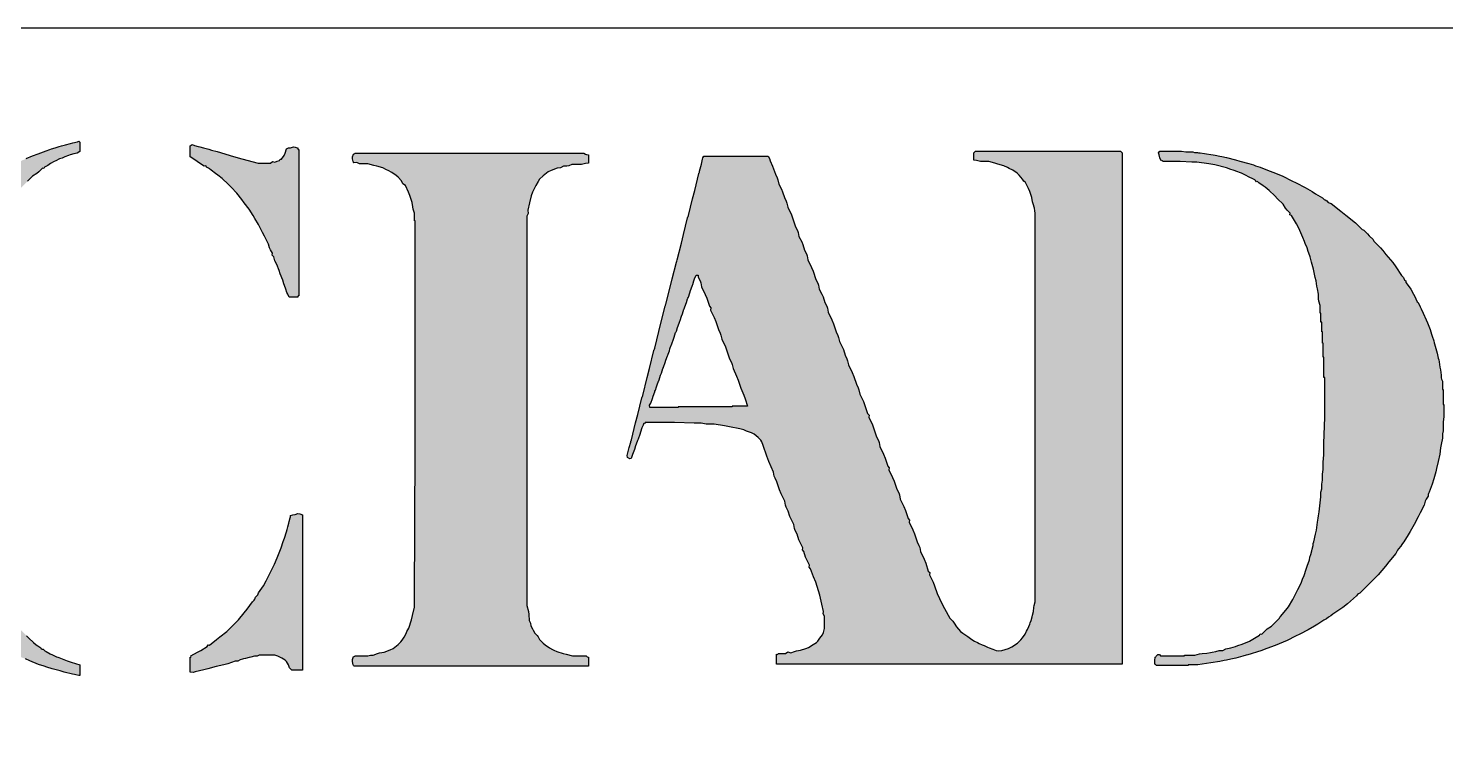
# Model space of a CAD drawing. Header units: inches. Extents: x 0 to 508000, y 0 to 738838.
# Drawn here: x 84480 to 86976, y 45955 to 47230 of the extents above; entities that cross this region are included whole.
import ezdxf
from ezdxf.lldxf.tags import DXFTag

# ---------------------------------------------------------------- set-up
doc = ezdxf.new("R2010")
doc.units = ezdxf.units.IN
doc.header["$LTSCALE"] = 1000
doc.header["$MEASUREMENT"] = 0
doc.layers.get('0').update_dxf_attribs({"true_color": 0xffffff})
doc.layers.add('TK', color=7, linetype='Continuous', true_color=0xffffff)
tags = doc.linetypes.add('DASH', pattern=[0.35, 0.25, -0.1]).pattern_tags.tags
tags[6:7] = [DXFTag(74, 4), DXFTag(75, 0), DXFTag(340, '0'), DXFTag(46, 0.0), DXFTag(50, 0.0), DXFTag(44, 0.0), DXFTag(45, 0.0)]
tags[4:5] = [DXFTag(74, 4), DXFTag(75, 0), DXFTag(340, '0'), DXFTag(46, 0.0), DXFTag(50, 0.0), DXFTag(44, 0.0), DXFTag(45, 0.0)]

# ---------------------------------------------------------------- blocks, each defined once
blk = doc.blocks.new('cciad-logohatch')
at = {"true_color": 0xff0000}
for points in [[(10.786, 30.52), (10.786, 30.674), (10.796, 30.982), (10.796, 31.114), (10.796, 31.18), (10.806, 31.312), (10.806, 31.396), (10.806, 31.438), (10.816, 31.522), (10.816, 31.59), (10.816, 31.624), (10.826, 31.692), (10.826, 31.748), (10.826, 31.776), (10.836, 31.832), (10.836, 31.88), (10.836, 31.904), (10.846, 31.952), (10.846, 31.996), (10.846, 32.018), (10.846, 32.062), (10.878, 32.267), (10.895, 32.369), (10.931, 32.572), (10.947, 32.636), (10.955, 32.668), (10.971, 32.732), (10.982, 32.767), (10.991, 32.802), (11.015, 32.874), (11.027, 32.91), (11.051, 32.982), (11.079, 33.05), (11.093, 33.084), (11.121, 33.152), (11.145, 33.201), (11.157, 33.225), (11.181, 33.273), (11.216, 33.329), (11.234, 33.357), (11.271, 33.413), (11.314, 33.473), (11.336, 33.503), (11.381, 33.563), (11.447, 33.629), (11.48, 33.662), (11.546, 33.728), (11.601, 33.765), (11.628, 33.786), (11.676, 33.833), (11.696, 33.829), (11.706, 33.848), (11.747, 33.87), (11.786, 33.898), (11.834, 33.922), (11.858, 33.934), (11.906, 33.958), (11.942, 33.969), (11.976, 33.988), (12.024, 34.004), (12.048, 34.012), (12.096, 34.028), (12.139, 34.035), (12.176, 34.058), (12.176, 34.108), (12.176, 34.133), (12.176, 34.183), (12.163, 34.196), (12.146, 34.188), (12.082, 34.172), (12.05, 34.164), (11.986, 34.148), (11.93, 34.131), (11.902, 34.123), (11.846, 34.108), (11.798, 34.092), (11.774, 34.084), (11.726, 34.068), (11.654, 34.04), (11.618, 34.026), (11.546, 33.998), (11.462, 33.962), (11.42, 33.944), (11.336, 33.908), (11.288, 33.884), (11.264, 33.872), (11.216, 33.848), (11.206, 33.838), (11.166, 33.818), (11.146, 33.808), (11.106, 33.788), (11.039, 33.75), (11.007, 33.729), (10.946, 33.683), (10.925, 33.686), (10.916, 33.668), (10.883, 33.651), (10.856, 33.628), (10.823, 33.611), (10.796, 33.588), (10.66, 33.494), (10.594, 33.442), (10.471, 33.333), (10.456, 33.316), (10.436, 33.308), (10.388, 33.26), (10.364, 33.236), (10.315, 33.188), (10.273, 33.164), (10.254, 33.145), (10.23, 33.102), (10.186, 33.058), (10.164, 33.036), (10.12, 32.992), (10.022, 32.87), (9.973, 32.809), (9.875, 32.687), (9.855, 32.646), (9.841, 32.627), (9.81, 32.592), (9.73, 32.461), (9.69, 32.395), (9.61, 32.262), (9.562, 32.166), (9.538, 32.118), (9.49, 32.022), (9.454, 31.934), (9.436, 31.89), (9.4, 31.802), (9.38, 31.742), (9.37, 31.712), (9.35, 31.652), (9.335, 31.578), (9.324, 31.542), (9.295, 31.472), (9.286, 31.395), (9.279, 31.357), (9.26, 31.282), (9.252, 31.234), (9.248, 31.21), (9.24, 31.162), (9.236, 31.097), (9.231, 31.065), (9.215, 31.002), (9.215, 30.958), (9.215, 30.936), (9.205, 30.892), (9.205, 30.8), (9.205, 30.754), (9.195, 30.662), (9.195, 30.618), (9.195, 30.596), (9.195, 30.552), (9.205, 30.552), (9.205, 30.464), (9.205, 30.42), (9.205, 30.332), (9.215, 30.332), (9.215, 30.284), (9.215, 30.26), (9.215, 30.212), (9.237, 30.104), (9.246, 30.05), (9.26, 29.942), (9.268, 29.902), (9.272, 29.882), (9.28, 29.842), (9.317, 29.684), (9.339, 29.605), (9.39, 29.452), (9.414, 29.392), (9.426, 29.361), (9.45, 29.302), (9.47, 29.254), (9.48, 29.23), (9.5, 29.182), (9.548, 29.086), (9.572, 29.038), (9.62, 28.942), (9.675, 28.849), (9.703, 28.803), (9.76, 28.711), (9.777, 28.679), (9.8, 28.651), (9.817, 28.619), (9.84, 28.591), (9.925, 28.463), (9.973, 28.401), (10.075, 28.286), (10.092, 28.272), (10.1, 28.251), (10.14, 28.211), (10.16, 28.191), (10.2, 28.151), (10.21, 28.131), (10.252, 28.089), (10.273, 28.068), (10.315, 28.026), (10.335, 28.016), (10.372, 27.98), (10.39, 27.962), (10.426, 27.926), (10.554, 27.825), (10.618, 27.774), (10.746, 27.671), (10.766, 27.675), (10.776, 27.656), (10.808, 27.64), (10.836, 27.616), (10.868, 27.6), (10.896, 27.576), (10.984, 27.524), (11.028, 27.498), (11.116, 27.446), (11.204, 27.402), (11.248, 27.38), (11.336, 27.336), (11.452, 27.288), (11.51, 27.264), (11.626, 27.216), (11.698, 27.192), (11.734, 27.18), (11.806, 27.156), (11.914, 27.128), (11.968, 27.114), (12.076, 27.086), (12.106, 27.08), (12.121, 27.077), (12.176, 27.066), (12.176, 27.124), (12.176, 27.153), (12.176, 27.211), (12.062, 27.244), (12.006, 27.263), (11.896, 27.306), (11.882, 27.314), (11.866, 27.316), (11.81, 27.344), (11.782, 27.358), (11.726, 27.386), (11.702, 27.399), (11.686, 27.421), (11.665, 27.418), (11.656, 27.436), (11.615, 27.463), (11.595, 27.477), (11.556, 27.506), (11.494, 27.568), (11.463, 27.599), (11.401, 27.661), (11.355, 27.728), (11.33, 27.76), (11.276, 27.821), (11.261, 27.864), (11.249, 27.885), (11.221, 27.921), (11.185, 27.993), (11.167, 28.029), (11.131, 28.101), (11.117, 28.142), (11.109, 28.162), (11.091, 28.201), (11.081, 28.227), (11.071, 28.251), (11.051, 28.311), (11.041, 28.341), (11.021, 28.401), (10.992, 28.505), (10.978, 28.557), (10.951, 28.661), (10.943, 28.701), (10.939, 28.721), (10.931, 28.761), (10.895, 28.928), (10.881, 29.012), (10.861, 29.182), (10.853, 29.254), (10.849, 29.29), (10.841, 29.362), (10.839, 29.38), (10.838, 29.389), (10.836, 29.407), (10.836, 29.429), (10.836, 29.44), (10.836, 29.462), (10.826, 29.462), (10.826, 29.51), (10.826, 29.534), (10.826, 29.582), (10.816, 29.582), (10.816, 29.642), (10.816, 29.672), (10.816, 29.732), (10.806, 29.732), (10.806, 29.804), (10.806, 29.84), (10.806, 29.912), (10.796, 29.912), (10.796, 30.032), (10.796, 30.092), (10.796, 30.212), (10.786, 30.212)], [(15.097, 34.083), (15.088, 34.084), (15.076, 34.107), (15.049, 34.117), (15.025, 34.118), (14.987, 34.108), (14.958, 34.105), (14.932, 34.093), (14.913, 34.034), (14.9, 34.005), (14.867, 33.953), (14.846, 33.956), (14.837, 33.938), (14.806, 33.927), (14.777, 33.913), (14.744, 33.923), (14.717, 33.903), (14.652, 33.903), (14.62, 33.903), (14.556, 33.903), (14.335, 33.958), (14.224, 33.989), (14.006, 34.058), (13.934, 34.077), (13.898, 34.087), (13.826, 34.108), (13.778, 34.12), (13.754, 34.126), (13.706, 34.138), (13.675, 34.151), (13.646, 34.133), (13.646, 34.075), (13.646, 34.046), (13.646, 33.988), (13.722, 33.937), (13.76, 33.912), (13.836, 33.863), (13.857, 33.866), (13.866, 33.848), (13.899, 33.831), (13.926, 33.808), (13.987, 33.764), (14.017, 33.742), (14.076, 33.698), (14.154, 33.62), (14.193, 33.581), (14.271, 33.503), (14.337, 33.416), (14.37, 33.373), (14.436, 33.288), (14.486, 33.205), (14.511, 33.164), (14.561, 33.082), (14.613, 32.978), (14.639, 32.926), (14.691, 32.822), (14.706, 32.772), (14.718, 32.747), (14.747, 32.702), (14.743, 32.674), (14.762, 32.652), (14.779, 32.601), (14.802, 32.552), (14.833, 32.468), (14.849, 32.426), (14.882, 32.342), (14.898, 32.294), (14.906, 32.27), (14.922, 32.222), (14.939, 32.178), (14.948, 32.156), (14.967, 32.112), (15.015, 32.112), (15.039, 32.112), (15.087, 32.112), (15.082, 32.12), (15.088, 32.131), (15.097, 32.132), (15.097, 32.912), (15.097, 33.303)], [(18.959, 27.311), (18.943, 27.319), (18.931, 27.329), (18.909, 27.331), (18.845, 27.331), (18.813, 27.331), (18.749, 27.331), (18.664, 27.352), (18.622, 27.363), (18.539, 27.386), (18.499, 27.406), (18.479, 27.416), (18.439, 27.436), (18.383, 27.476), (18.357, 27.498), (18.309, 27.546), (18.287, 27.583), (18.274, 27.601), (18.244, 27.631), (18.224, 27.671), (18.214, 27.691), (18.193, 27.731), (18.187, 27.768), (18.168, 27.801), (18.164, 27.882), (18.158, 27.923), (18.138, 28.001), (18.138, 30.078), (18.138, 31.116), (18.138, 33.193), (18.156, 33.231), (18.153, 33.273), (18.161, 33.313), (18.165, 33.333), (18.173, 33.373), (18.196, 33.468), (18.214, 33.515), (18.259, 33.603), (18.289, 33.659), (18.309, 33.686), (18.354, 33.733), (18.423, 33.784), (18.462, 33.804), (18.544, 33.833), (18.588, 33.841), (18.629, 33.863), (18.673, 33.86), (18.698, 33.864), (18.739, 33.883), (18.791, 33.883), (18.817, 33.883), (18.869, 33.883), (18.904, 33.893), (18.922, 33.897), (18.959, 33.903), (18.959, 33.947), (18.959, 33.969), (18.959, 34.013), (18.934, 34.017), (18.921, 34.022), (18.899, 34.033), (17.678, 34.033), (17.068, 34.033), (15.848, 34.033), (15.844, 34.03), (15.836, 34.026), (15.828, 34.023), (15.814, 33.985), (15.813, 33.961), (15.823, 33.923), (15.825, 33.917), (15.825, 33.91), (15.832, 33.905), (15.86, 33.909), (15.879, 33.907), (15.908, 33.893), (15.952, 33.893), (15.974, 33.893), (16.018, 33.893), (16.098, 33.871), (16.138, 33.86), (16.218, 33.838), (16.266, 33.814), (16.29, 33.802), (16.338, 33.778), (16.394, 33.739), (16.42, 33.716), (16.468, 33.668), (16.483, 33.628), (16.518, 33.603), (16.561, 33.516), (16.579, 33.47), (16.608, 33.378), (16.616, 33.319), (16.622, 33.289), (16.638, 33.233), (16.638, 33.193), (16.638, 33.173), (16.638, 33.132), (16.642, 33.132), (16.644, 33.132), (16.648, 33.132), (16.648, 31.112), (16.648, 30.102), (16.638, 28.081), (16.638, 28.041), (16.638, 28.021), (16.638, 27.981), (16.613, 27.868), (16.598, 27.812), (16.563, 27.701), (16.539, 27.653), (16.527, 27.629), (16.503, 27.581), (16.474, 27.539), (16.457, 27.519), (16.423, 27.481), (16.354, 27.43), (16.314, 27.409), (16.233, 27.381), (16.174, 27.369), (16.145, 27.361), (16.088, 27.341), (16.052, 27.337), (16.018, 27.331), (15.95, 27.331), (15.916, 27.331), (15.848, 27.331), (15.842, 27.327), (15.834, 27.322), (15.828, 27.321), (15.813, 27.28), (15.812, 27.254), (15.823, 27.211), (15.828, 27.203), (15.83, 27.198), (15.833, 27.191), (17.076, 27.191), (17.7, 27.191), (18.959, 27.191), (18.959, 27.245), (18.959, 27.267)], [(30.325, 30.106), (30.332, 30.149), (30.35, 30.232), (30.35, 30.272), (30.35, 30.292), (30.36, 30.332), (30.36, 30.408), (30.36, 30.446), (30.37, 30.522), (30.37, 30.586), (30.37, 30.618), (30.37, 30.682), (30.36, 30.682), (30.36, 30.762), (30.36, 30.802), (30.36, 30.882), (30.35, 30.882), (30.35, 30.926), (30.35, 30.948), (30.35, 30.992), (30.336, 31.021), (30.333, 31.04), (30.335, 31.072), (30.323, 31.144), (30.317, 31.18), (30.305, 31.252), (30.302, 31.277), (30.295, 31.302), (30.279, 31.366), (30.271, 31.398), (30.255, 31.462), (30.243, 31.497), (30.235, 31.532), (30.215, 31.592), (30.205, 31.622), (30.185, 31.682), (30.149, 31.77), (30.131, 31.814), (30.095, 31.902), (30.067, 31.958), (30.053, 31.986), (30.025, 32.042), (30.015, 32.052), (29.995, 32.092), (29.985, 32.112), (29.965, 32.152), (29.927, 32.219), (29.906, 32.251), (29.86, 32.312), (29.864, 32.333), (29.845, 32.342), (29.829, 32.375), (29.805, 32.402), (29.73, 32.52), (29.687, 32.577), (29.595, 32.682), (29.567, 32.718), (29.553, 32.736), (29.525, 32.772), (29.489, 32.808), (29.471, 32.826), (29.435, 32.862), (29.425, 32.882), (29.375, 32.932), (29.35, 32.957), (29.3, 33.007), (29.28, 33.017), (29.244, 33.053), (29.226, 33.071), (29.19, 33.107), (29.06, 33.21), (28.995, 33.261), (28.865, 33.363), (28.833, 33.373), (28.81, 33.398), (28.777, 33.414), (28.75, 33.438), (28.658, 33.494), (28.612, 33.522), (28.52, 33.578), (28.4, 33.638), (28.34, 33.668), (28.22, 33.728), (28.1, 33.776), (28.04, 33.8), (27.92, 33.848), (27.859, 33.868), (27.829, 33.878), (27.769, 33.898), (27.65, 33.93), (27.59, 33.946), (27.469, 33.978), (27.409, 33.99), (27.379, 33.996), (27.319, 34.008), (27.29, 34.014), (27.259, 34.018), (27.203, 34.026), (27.175, 34.03), (27.119, 34.038), (27.105, 34.04), (27.084, 34.043), (27.058, 34.043), (27.045, 34.043), (27.019, 34.053), (26.959, 34.053), (26.929, 34.053), (26.869, 34.063), (26.753, 34.063), (26.695, 34.063), (26.579, 34.063), (26.565, 34.039), (26.574, 34.013), (26.581, 33.971), (26.599, 33.933), (26.607, 33.937), (26.618, 33.932), (26.619, 33.923), (26.775, 33.923), (26.853, 33.923), (27.009, 33.913), (27.035, 33.913), (27.048, 33.913), (27.074, 33.913), (27.234, 33.894), (27.314, 33.879), (27.469, 33.838), (27.529, 33.818), (27.559, 33.808), (27.619, 33.788), (27.644, 33.775), (27.669, 33.768), (27.733, 33.736), (27.765, 33.72), (27.829, 33.688), (27.853, 33.674), (27.869, 33.653), (27.89, 33.656), (27.9, 33.638), (27.957, 33.6), (27.985, 33.58), (28.04, 33.538), (28.114, 33.464), (28.151, 33.427), (28.225, 33.353), (28.257, 33.301), (28.277, 33.276), (28.32, 33.233), (28.316, 33.212), (28.335, 33.203), (28.405, 33.091), (28.436, 33.033), (28.49, 32.912), (28.51, 32.856), (28.521, 32.828), (28.545, 32.772), (28.561, 32.724), (28.569, 32.7), (28.585, 32.652), (28.593, 32.617), (28.605, 32.582), (28.621, 32.518), (28.629, 32.486), (28.645, 32.422), (28.654, 32.377), (28.665, 32.332), (28.677, 32.26), (28.683, 32.224), (28.695, 32.152), (28.698, 32.092), (28.703, 32.061), (28.72, 32.002), (28.72, 31.962), (28.72, 31.942), (28.72, 31.902), (28.73, 31.902), (28.73, 31.854), (28.73, 31.83), (28.73, 31.782), (28.74, 31.782), (28.74, 31.73), (28.74, 31.704), (28.74, 31.652), (28.75, 31.652), (28.75, 31.592), (28.75, 31.562), (28.75, 31.502), (28.76, 31.502), (28.76, 31.426), (28.76, 31.388), (28.76, 31.312), (28.77, 31.312), (28.77, 31.204), (28.77, 31.15), (28.77, 31.042), (28.78, 31.042), (28.78, 30.69), (28.78, 30.514), (28.77, 30.162), (28.77, 30.062), (28.77, 30.012), (28.76, 29.912), (28.76, 29.848), (28.76, 29.816), (28.75, 29.752), (28.75, 29.7), (28.75, 29.674), (28.74, 29.622), (28.74, 29.578), (28.74, 29.556), (28.73, 29.512), (28.73, 29.488), (28.73, 29.476), (28.73, 29.452), (28.72, 29.372), (28.715, 29.332), (28.705, 29.252), (28.697, 29.196), (28.693, 29.168), (28.685, 29.112), (28.669, 29.007), (28.659, 28.955), (28.635, 28.852), (28.626, 28.827), (28.625, 28.802), (28.613, 28.753), (28.607, 28.729), (28.595, 28.681), (28.583, 28.647), (28.575, 28.611), (28.547, 28.527), (28.533, 28.485), (28.505, 28.401), (28.482, 28.352), (28.465, 28.301), (28.421, 28.213), (28.399, 28.169), (28.355, 28.081), (28.297, 27.986), (28.263, 27.94), (28.19, 27.856), (28.18, 27.845), (28.175, 27.831), (28.133, 27.789), (28.112, 27.768), (28.07, 27.726), (28.014, 27.689), (27.988, 27.668), (27.94, 27.621), (27.919, 27.625), (27.91, 27.606), (27.821, 27.551), (27.775, 27.527), (27.679, 27.486), (27.619, 27.466), (27.589, 27.456), (27.529, 27.436), (27.484, 27.429), (27.461, 27.422), (27.419, 27.401), (27.373, 27.4), (27.329, 27.386), (27.281, 27.378), (27.257, 27.374), (27.209, 27.366), (27.145, 27.362), (27.112, 27.357), (27.049, 27.341), (26.993, 27.341), (26.965, 27.341), (26.909, 27.341), (26.909, 27.331), (26.781, 27.331), (26.717, 27.331), (26.589, 27.331), (26.576, 27.346), (26.555, 27.349), (26.539, 27.336), (26.532, 27.321), (26.519, 27.311), (26.514, 27.266), (26.514, 27.221), (26.534, 27.201), (26.704, 27.201), (26.789, 27.201), (26.959, 27.201), (26.959, 27.211), (27.011, 27.211), (27.037, 27.211), (27.089, 27.211), (27.205, 27.23), (27.263, 27.239), (27.379, 27.256), (27.439, 27.268), (27.469, 27.274), (27.529, 27.286), (27.594, 27.298), (27.627, 27.306), (27.689, 27.326), (27.733, 27.338), (27.755, 27.344), (27.799, 27.356), (27.883, 27.384), (27.926, 27.398), (28.01, 27.426), (28.118, 27.47), (28.172, 27.492), (28.28, 27.536), (28.392, 27.592), (28.448, 27.62), (28.56, 27.676), (28.645, 27.726), (28.687, 27.752), (28.77, 27.806), (28.802, 27.823), (28.83, 27.846), (28.862, 27.863), (28.89, 27.886), (29.023, 27.975), (29.086, 28.024), (29.205, 28.131), (29.223, 28.154), (29.25, 28.166), (29.348, 28.264), (29.397, 28.313), (29.495, 28.411), (29.589, 28.526), (29.636, 28.583), (29.73, 28.696), (29.751, 28.738), (29.764, 28.757), (29.795, 28.792), (29.811, 28.824), (29.835, 28.852), (29.891, 28.944), (29.919, 28.99), (29.975, 29.082), (30.027, 29.186), (30.053, 29.238), (30.105, 29.342), (30.12, 29.392), (30.131, 29.418), (30.16, 29.462), (30.16, 29.489), (30.175, 29.512), (30.199, 29.584), (30.211, 29.62), (30.235, 29.692), (30.26, 29.784), (30.272, 29.83), (30.295, 29.922), (30.303, 29.962), (30.307, 29.982), (30.315, 30.022)], [(15.147, 27.969), (15.147, 28.383), (15.147, 29.212), (15.109, 29.226), (15.085, 29.227), (15.047, 29.217), (15.016, 29.212), (14.987, 29.202), (14.987, 29.186), (14.982, 29.172), (14.97, 29.124), (14.964, 29.1), (14.952, 29.052), (14.94, 29.017), (14.932, 28.982), (14.904, 28.898), (14.89, 28.856), (14.862, 28.771), (14.825, 28.683), (14.807, 28.639), (14.772, 28.551), (14.728, 28.463), (14.705, 28.419), (14.661, 28.331), (14.624, 28.266), (14.603, 28.234), (14.561, 28.171), (14.545, 28.139), (14.521, 28.111), (14.505, 28.079), (14.481, 28.051), (14.409, 27.953), (14.37, 27.905), (14.291, 27.811), (14.229, 27.749), (14.198, 27.718), (14.136, 27.656), (14.044, 27.583), (13.998, 27.546), (13.906, 27.471), (13.886, 27.475), (13.876, 27.456), (13.791, 27.402), (13.746, 27.377), (13.656, 27.331), (13.661, 27.323), (13.655, 27.312), (13.646, 27.311), (13.646, 27.235), (13.646, 27.197), (13.646, 27.112), (13.687, 27.109), (13.716, 27.116), (13.828, 27.144), (13.884, 27.158), (13.996, 27.186), (14.098, 27.21), (14.148, 27.225), (14.246, 27.261), (14.283, 27.259), (14.316, 27.276), (14.344, 27.284), (14.358, 27.288), (14.386, 27.296), (14.434, 27.308), (14.458, 27.314), (14.506, 27.326), (14.539, 27.324), (14.566, 27.341), (14.65, 27.341), (14.692, 27.341), (14.777, 27.341), (14.815, 27.328), (14.835, 27.319), (14.872, 27.301), (14.913, 27.274), (14.931, 27.254), (14.957, 27.211), (14.972, 27.171), (15.002, 27.141), (15.06, 27.141), (15.089, 27.141), (15.147, 27.141)]]:
    blk.add_hatch(color=1, dxfattribs=at).paths.add_polyline_path(points, flags=0)
h = blk.add_hatch(color=1, dxfattribs=at)
h.paths.add_polyline_path([(19.481, 29.976), (19.511, 29.957), (19.53, 29.963), (19.546, 30.017), (19.554, 30.039), (19.573, 30.082), (19.589, 30.13), (19.597, 30.154), (19.613, 30.202), (19.617, 30.21), (19.623, 30.222), (19.643, 30.282), (19.653, 30.312), (19.673, 30.372), (19.683, 30.396), (19.688, 30.408), (19.698, 30.432), (19.705, 30.427), (19.717, 30.433), (19.718, 30.442), (19.978, 30.442), (20.108, 30.442), (20.368, 30.432), (20.432, 30.432), (20.464, 30.432), (20.528, 30.422), (20.572, 30.422), (20.594, 30.422), (20.638, 30.422), (20.774, 30.397), (20.842, 30.384), (20.978, 30.357), (21.015, 30.349), (21.033, 30.343), (21.068, 30.327), (21.135, 30.305), (21.168, 30.286), (21.223, 30.242), (21.259, 30.208), (21.274, 30.184), (21.288, 30.137), (21.337, 29.992), (21.365, 29.921), (21.428, 29.782), (21.439, 29.728), (21.448, 29.701), (21.473, 29.652), (21.509, 29.545), (21.53, 29.493), (21.578, 29.392), (21.589, 29.338), (21.598, 29.311), (21.623, 29.262), (21.647, 29.187), (21.662, 29.151), (21.698, 29.082), (21.709, 29.028), (21.718, 29.001), (21.743, 28.952), (21.767, 28.877), (21.782, 28.841), (21.818, 28.771), (21.814, 28.743), (21.833, 28.721), (21.857, 28.647), (21.872, 28.611), (21.908, 28.541), (21.904, 28.513), (21.923, 28.491), (21.949, 28.419), (21.963, 28.383), (21.993, 28.311), (22.029, 28.196), (22.045, 28.138), (22.073, 28.021), (22.081, 27.981), (22.085, 27.961), (22.093, 27.921), (22.091, 27.889), (22.108, 27.861), (22.108, 27.795), (22.108, 27.762), (22.108, 27.696), (22.096, 27.64), (22.083, 27.612), (22.048, 27.566), (22.021, 27.525), (22.001, 27.506), (21.958, 27.481), (21.895, 27.441), (21.86, 27.426), (21.788, 27.406), (21.735, 27.398), (21.708, 27.39), (21.658, 27.371), (21.621, 27.383), (21.588, 27.361), (21.548, 27.361), (21.528, 27.361), (21.488, 27.361), (21.487, 27.352), (21.476, 27.347), (21.468, 27.351), (21.468, 27.299), (21.468, 27.273), (21.468, 27.221), (23.308, 27.221), (24.229, 27.221), (26.079, 27.221), (26.079, 29.954), (26.079, 31.315), (26.079, 34.038), (26.069, 34.048), (26.064, 34.053), (26.054, 34.063), (25.282, 34.063), (24.896, 34.063), (24.124, 34.063), (24.114, 34.053), (24.109, 34.048), (24.099, 34.038), (24.099, 34), (24.099, 33.981), (24.099, 33.943), (24.135, 33.937), (24.153, 33.933), (24.189, 33.923), (24.233, 33.923), (24.255, 33.923), (24.299, 33.923), (24.379, 33.901), (24.419, 33.89), (24.499, 33.868), (24.547, 33.844), (24.571, 33.832), (24.619, 33.808), (24.677, 33.767), (24.704, 33.742), (24.749, 33.688), (24.765, 33.661), (24.789, 33.643), (24.829, 33.565), (24.846, 33.525), (24.874, 33.443), (24.884, 33.386), (24.891, 33.358), (24.909, 33.303), (24.915, 33.265), (24.919, 33.233), (24.919, 31.16), (24.919, 30.124), (24.919, 28.051), (24.905, 28), (24.9, 27.974), (24.894, 27.921), (24.882, 27.873), (24.876, 27.849), (24.864, 27.801), (24.852, 27.769), (24.846, 27.753), (24.834, 27.721), (24.814, 27.681), (24.804, 27.661), (24.784, 27.621), (24.75, 27.569), (24.729, 27.544), (24.684, 27.501), (24.606, 27.45), (24.562, 27.43), (24.474, 27.401), (24.425, 27.397), (24.398, 27.402), (24.354, 27.421), (24.306, 27.436), (24.283, 27.445), (24.239, 27.466), (24.225, 27.474), (24.209, 27.476), (24.169, 27.496), (24.149, 27.506), (24.109, 27.526), (24.072, 27.55), (24.054, 27.562), (24.019, 27.586), (23.953, 27.631), (23.922, 27.657), (23.869, 27.716), (23.839, 27.767), (23.82, 27.791), (23.779, 27.831), (23.709, 27.963), (23.675, 28.029), (23.609, 28.161), (23.577, 28.265), (23.557, 28.315), (23.509, 28.411), (23.512, 28.44), (23.493, 28.461), (23.458, 28.568), (23.437, 28.62), (23.388, 28.721), (23.378, 28.775), (23.368, 28.802), (23.343, 28.852), (23.308, 28.958), (23.287, 29.01), (23.238, 29.112), (23.242, 29.14), (23.223, 29.162), (23.188, 29.268), (23.167, 29.32), (23.118, 29.422), (23.108, 29.476), (23.098, 29.503), (23.073, 29.552), (23.038, 29.658), (23.017, 29.71), (22.968, 29.812), (22.972, 29.84), (22.953, 29.862), (22.918, 29.968), (22.897, 30.021), (22.848, 30.122), (22.838, 30.176), (22.828, 30.203), (22.803, 30.252), (22.768, 30.358), (22.747, 30.411), (22.698, 30.512), (22.702, 30.54), (22.683, 30.562), (22.648, 30.668), (22.627, 30.721), (22.578, 30.822), (22.568, 30.876), (22.558, 30.903), (22.533, 30.952), (22.498, 31.058), (22.477, 31.111), (22.428, 31.212), (22.417, 31.266), (22.408, 31.293), (22.383, 31.342), (22.36, 31.416), (22.344, 31.453), (22.308, 31.522), (22.297, 31.576), (22.288, 31.603), (22.263, 31.652), (22.228, 31.759), (22.207, 31.811), (22.158, 31.912), (22.147, 31.966), (22.138, 31.993), (22.113, 32.042), (22.09, 32.117), (22.074, 32.153), (22.038, 32.222), (22.027, 32.276), (22.018, 32.303), (21.993, 32.352), (21.958, 32.459), (21.936, 32.511), (21.888, 32.612), (21.877, 32.666), (21.868, 32.693), (21.843, 32.742), (21.82, 32.817), (21.804, 32.853), (21.768, 32.922), (21.757, 32.976), (21.748, 33.003), (21.723, 33.052), (21.688, 33.159), (21.666, 33.211), (21.618, 33.313), (21.607, 33.367), (21.598, 33.393), (21.573, 33.443), (21.549, 33.517), (21.534, 33.553), (21.498, 33.623), (21.487, 33.677), (21.478, 33.704), (21.453, 33.753), (21.427, 33.825), (21.413, 33.862), (21.383, 33.933), (21.373, 33.964), (21.358, 33.993), (21.014, 33.993), (20.842, 33.993), (20.498, 33.993), (20.486, 33.974), (20.483, 33.953), (20.467, 33.889), (20.459, 33.857), (20.443, 33.793), (20.439, 33.781), (20.437, 33.775), (20.433, 33.763), (20.377, 33.539), (20.349, 33.427), (20.293, 33.203), (20.289, 33.191), (20.287, 33.185), (20.283, 33.173), (20.227, 32.948), (20.199, 32.836), (20.143, 32.612), (20.137, 32.594), (20.133, 32.582), (20.077, 32.358), (20.049, 32.246), (19.993, 32.022), (19.989, 32.01), (19.987, 32.004), (19.983, 31.992), (19.927, 31.768), (19.899, 31.656), (19.843, 31.432), (19.839, 31.42), (19.837, 31.414), (19.833, 31.402), (19.773, 31.162), (19.743, 31.042), (19.683, 30.802), (19.679, 30.79), (19.677, 30.784), (19.673, 30.772), (19.617, 30.548), (19.589, 30.436), (19.533, 30.212), (19.529, 30.2), (19.527, 30.194), (19.523, 30.182), (19.505, 30.11), (19.496, 30.074), (19.478, 30.002)], flags=0)
h.paths.add_polyline_path([(20.006, 30.642), (20.158, 30.642), (20.158, 30.646), (20.158, 30.648), (20.158, 30.652), (20.446, 30.652), (20.59, 30.652), (20.878, 30.652), (20.878, 30.656), (20.878, 30.658), (20.878, 30.662), (20.96, 30.662), (21.001, 30.662), (21.083, 30.662), (21.051, 30.76), (21.033, 30.808), (20.993, 30.902), (20.957, 31.008), (20.936, 31.061), (20.888, 31.162), (20.877, 31.216), (20.868, 31.243), (20.843, 31.292), (20.807, 31.398), (20.786, 31.451), (20.738, 31.552), (20.727, 31.606), (20.718, 31.633), (20.693, 31.682), (20.657, 31.789), (20.636, 31.841), (20.588, 31.942), (20.592, 31.971), (20.573, 31.992), (20.537, 32.099), (20.516, 32.151), (20.468, 32.252), (20.457, 32.306), (20.448, 32.333), (20.423, 32.382), (20.422, 32.407), (20.398, 32.407), (20.376, 32.359), (20.367, 32.333), (20.353, 32.282), (20.349, 32.274), (20.343, 32.262), (20.323, 32.202), (20.313, 32.172), (20.293, 32.112), (20.287, 32.1), (20.283, 32.092), (20.267, 32.044), (20.259, 32.02), (20.243, 31.972), (20.237, 31.96), (20.233, 31.952), (20.213, 31.892), (20.203, 31.862), (20.183, 31.802), (20.179, 31.794), (20.173, 31.782), (20.157, 31.734), (20.149, 31.71), (20.133, 31.662), (20.129, 31.654), (20.123, 31.642), (20.103, 31.582), (20.093, 31.552), (20.073, 31.492), (20.067, 31.48), (20.063, 31.472), (20.047, 31.424), (20.039, 31.4), (20.023, 31.352), (20.017, 31.34), (20.013, 31.332), (19.993, 31.272), (19.983, 31.242), (19.963, 31.182), (19.959, 31.174), (19.953, 31.162), (19.933, 31.102), (19.923, 31.072), (19.903, 31.012), (19.897, 31), (19.893, 30.992), (19.877, 30.944), (19.869, 30.92), (19.853, 30.872), (19.847, 30.86), (19.843, 30.852), (19.823, 30.792), (19.813, 30.762), (19.793, 30.702), (19.775, 30.674), (19.778, 30.642), (19.93, 30.642)], flags=0)
blk = doc.blocks.new('cciad-logoline')
at = {"lineweight": -3}
for points in [[(11.462, 33.962), (11.546, 33.998), (11.618, 34.026), (11.654, 34.04), (11.726, 34.068), (11.774, 34.084), (11.798, 34.092), (11.846, 34.108), (11.902, 34.123), (11.93, 34.131), (11.986, 34.148), (12.05, 34.164), (12.082, 34.172), (12.146, 34.188), (12.163, 34.196), (12.176, 34.183), (12.176, 34.133), (12.176, 34.108), (12.176, 34.058), (12.139, 34.035), (12.096, 34.028), (12.048, 34.012), (12.024, 34.004), (11.976, 33.988), (11.942, 33.969), (11.906, 33.958), (11.858, 33.934), (11.834, 33.922), (11.786, 33.898), (11.747, 33.87), (11.706, 33.848), (11.696, 33.829), (11.676, 33.833), (11.628, 33.786), (11.601, 33.765), (11.546, 33.728), (11.48, 33.662)], [(11.463, 27.599), (11.494, 27.568), (11.556, 27.506), (11.595, 27.477), (11.615, 27.463), (11.656, 27.436), (11.662, 27.424), (11.673, 27.419), (11.686, 27.421), (11.699, 27.404), (11.707, 27.397), (11.726, 27.386), (11.782, 27.358), (11.81, 27.344), (11.866, 27.316), (11.882, 27.314), (11.896, 27.306), (12.006, 27.263), (12.062, 27.244), (12.176, 27.211), (12.176, 27.153), (12.176, 27.124), (12.176, 27.066), (12.161, 27.069), (12.121, 27.077), (12.106, 27.08), (12.076, 27.086), (11.968, 27.114), (11.914, 27.128), (11.806, 27.156), (11.734, 27.18), (11.698, 27.192), (11.626, 27.216), (11.51, 27.264), (11.452, 27.288)]]:
    blk.add_lwpolyline(points, dxfattribs=at)
for points in [[(15.087, 32.112), (15.039, 32.112), (15.015, 32.112), (14.967, 32.112), (14.948, 32.156), (14.939, 32.178), (14.922, 32.222), (14.906, 32.27), (14.898, 32.294), (14.882, 32.342), (14.849, 32.426), (14.833, 32.468), (14.802, 32.552), (14.779, 32.601), (14.762, 32.652), (14.743, 32.674), (14.747, 32.702), (14.718, 32.747), (14.706, 32.772), (14.691, 32.822), (14.639, 32.926), (14.613, 32.978), (14.561, 33.082), (14.511, 33.164), (14.486, 33.205), (14.436, 33.288), (14.37, 33.373), (14.337, 33.416), (14.271, 33.503), (14.193, 33.581), (14.154, 33.62), (14.076, 33.698), (14.017, 33.742), (13.987, 33.764), (13.926, 33.808), (13.904, 33.826), (13.892, 33.835), (13.866, 33.848), (13.86, 33.86), (13.85, 33.865), (13.836, 33.863), (13.76, 33.912), (13.722, 33.937), (13.646, 33.988), (13.646, 34.046), (13.646, 34.075), (13.646, 34.133), (13.675, 34.151), (13.706, 34.138), (13.754, 34.126), (13.778, 34.12), (13.826, 34.108), (13.898, 34.087), (13.934, 34.077), (14.006, 34.058), (14.224, 33.989), (14.335, 33.958), (14.556, 33.903), (14.62, 33.903), (14.652, 33.903), (14.717, 33.903), (14.744, 33.923), (14.777, 33.913), (14.806, 33.927), (14.837, 33.938), (14.846, 33.956), (14.867, 33.953), (14.9, 34.005), (14.913, 34.034), (14.932, 34.093), (14.958, 34.105), (14.987, 34.108), (15.025, 34.118), (15.049, 34.117), (15.087, 34.103), (15.082, 34.095), (15.088, 34.084), (15.097, 34.083), (15.097, 33.303), (15.097, 32.912), (15.097, 32.132), (15.088, 32.131), (15.082, 32.12)], [(18.959, 27.311), (18.959, 27.267), (18.959, 27.245), (18.959, 27.191), (17.7, 27.191), (17.076, 27.191), (15.833, 27.191), (15.83, 27.198), (15.828, 27.203), (15.823, 27.211), (15.812, 27.254), (15.813, 27.28), (15.828, 27.321), (15.834, 27.322), (15.842, 27.327), (15.848, 27.331), (15.916, 27.331), (15.95, 27.331), (16.018, 27.331), (16.052, 27.337), (16.088, 27.341), (16.145, 27.361), (16.174, 27.369), (16.233, 27.381), (16.314, 27.409), (16.354, 27.43), (16.423, 27.481), (16.457, 27.519), (16.474, 27.539), (16.503, 27.581), (16.527, 27.629), (16.539, 27.653), (16.563, 27.701), (16.598, 27.812), (16.613, 27.868), (16.638, 27.981), (16.638, 28.021), (16.638, 28.041), (16.638, 28.081), (16.648, 30.102), (16.648, 31.112), (16.648, 33.132), (16.644, 33.132), (16.642, 33.132), (16.638, 33.132), (16.638, 33.173), (16.638, 33.193), (16.638, 33.233), (16.622, 33.289), (16.616, 33.319), (16.608, 33.378), (16.579, 33.47), (16.561, 33.516), (16.518, 33.603), (16.483, 33.628), (16.468, 33.668), (16.42, 33.716), (16.394, 33.739), (16.338, 33.778), (16.29, 33.802), (16.266, 33.814), (16.218, 33.838), (16.138, 33.86), (16.098, 33.871), (16.018, 33.893), (15.974, 33.893), (15.952, 33.893), (15.908, 33.893), (15.879, 33.907), (15.86, 33.909), (15.832, 33.905), (15.825, 33.91), (15.825, 33.917), (15.823, 33.923), (15.813, 33.961), (15.814, 33.985), (15.828, 34.023), (15.836, 34.026), (15.844, 34.03), (15.848, 34.033), (17.068, 34.033), (17.678, 34.033), (18.899, 34.033), (18.921, 34.022), (18.934, 34.017), (18.959, 34.013), (18.959, 33.969), (18.959, 33.947), (18.959, 33.903), (18.922, 33.897), (18.904, 33.893), (18.869, 33.883), (18.817, 33.883), (18.791, 33.883), (18.739, 33.883), (18.698, 33.864), (18.673, 33.86), (18.629, 33.863), (18.588, 33.841), (18.544, 33.833), (18.462, 33.804), (18.423, 33.784), (18.354, 33.733), (18.309, 33.686), (18.289, 33.659), (18.259, 33.603), (18.214, 33.515), (18.196, 33.468), (18.173, 33.373), (18.165, 33.333), (18.161, 33.313), (18.153, 33.273), (18.156, 33.231), (18.138, 33.193), (18.138, 31.116), (18.138, 30.078), (18.138, 28.001), (18.158, 27.923), (18.164, 27.882), (18.168, 27.801), (18.187, 27.768), (18.193, 27.731), (18.214, 27.691), (18.224, 27.671), (18.244, 27.631), (18.274, 27.601), (18.287, 27.583), (18.309, 27.546), (18.357, 27.498), (18.383, 27.476), (18.439, 27.436), (18.479, 27.416), (18.499, 27.406), (18.539, 27.386), (18.622, 27.363), (18.664, 27.352), (18.749, 27.331), (18.813, 27.331), (18.845, 27.331), (18.909, 27.331), (18.931, 27.329), (18.943, 27.319)], [(19.481, 29.976), (19.478, 30.002), (19.496, 30.074), (19.505, 30.11), (19.523, 30.182), (19.527, 30.194), (19.529, 30.2), (19.533, 30.212), (19.589, 30.436), (19.617, 30.548), (19.673, 30.772), (19.677, 30.784), (19.679, 30.79), (19.683, 30.802), (19.743, 31.042), (19.773, 31.162), (19.833, 31.402), (19.837, 31.414), (19.839, 31.42), (19.843, 31.432), (19.899, 31.656), (19.927, 31.768), (19.983, 31.992), (19.987, 32.004), (19.989, 32.01), (19.993, 32.022), (20.049, 32.246), (20.077, 32.358), (20.133, 32.582), (20.137, 32.594), (20.143, 32.612), (20.199, 32.836), (20.227, 32.948), (20.283, 33.173), (20.287, 33.185), (20.289, 33.191), (20.293, 33.203), (20.349, 33.427), (20.377, 33.539), (20.433, 33.763), (20.437, 33.775), (20.439, 33.781), (20.443, 33.793), (20.459, 33.857), (20.467, 33.889), (20.483, 33.953), (20.486, 33.974), (20.498, 33.993), (20.842, 33.993), (21.014, 33.993), (21.358, 33.993), (21.373, 33.964), (21.383, 33.933), (21.413, 33.862), (21.427, 33.825), (21.453, 33.753), (21.478, 33.704), (21.487, 33.677), (21.498, 33.623), (21.534, 33.553), (21.549, 33.517), (21.573, 33.443), (21.598, 33.393), (21.607, 33.367), (21.618, 33.313), (21.666, 33.211), (21.688, 33.159), (21.723, 33.052), (21.748, 33.003), (21.757, 32.976), (21.768, 32.922), (21.804, 32.853), (21.82, 32.817), (21.843, 32.742), (21.868, 32.693), (21.877, 32.666), (21.888, 32.612), (21.936, 32.511), (21.958, 32.459), (21.993, 32.352), (22.018, 32.303), (22.027, 32.276), (22.038, 32.222), (22.074, 32.153), (22.09, 32.117), (22.113, 32.042), (22.138, 31.993), (22.147, 31.966), (22.158, 31.912), (22.207, 31.811), (22.228, 31.759), (22.263, 31.652), (22.288, 31.603), (22.297, 31.576), (22.308, 31.522), (22.344, 31.453), (22.36, 31.416), (22.383, 31.342), (22.408, 31.293), (22.417, 31.266), (22.428, 31.212), (22.477, 31.111), (22.498, 31.058), (22.533, 30.952), (22.558, 30.903), (22.568, 30.876), (22.578, 30.822), (22.627, 30.721), (22.648, 30.668), (22.683, 30.562), (22.702, 30.54), (22.698, 30.512), (22.747, 30.411), (22.768, 30.358), (22.803, 30.252), (22.828, 30.203), (22.838, 30.176), (22.848, 30.122), (22.897, 30.021), (22.918, 29.968), (22.953, 29.862), (22.972, 29.84), (22.968, 29.812), (23.017, 29.71), (23.038, 29.658), (23.073, 29.552), (23.098, 29.503), (23.108, 29.476), (23.118, 29.422), (23.167, 29.32), (23.188, 29.268), (23.223, 29.162), (23.242, 29.14), (23.238, 29.112), (23.287, 29.01), (23.308, 28.958), (23.343, 28.852), (23.368, 28.802), (23.378, 28.775), (23.388, 28.721), (23.437, 28.62), (23.458, 28.568), (23.493, 28.461), (23.512, 28.44), (23.509, 28.411), (23.557, 28.315), (23.577, 28.265), (23.609, 28.161), (23.675, 28.029), (23.709, 27.963), (23.779, 27.831), (23.82, 27.791), (23.839, 27.767), (23.869, 27.716), (23.922, 27.657), (23.953, 27.631), (24.019, 27.586), (24.054, 27.562), (24.072, 27.55), (24.109, 27.526), (24.149, 27.506), (24.169, 27.496), (24.209, 27.476), (24.225, 27.474), (24.239, 27.466), (24.283, 27.445), (24.306, 27.436), (24.354, 27.421), (24.398, 27.402), (24.425, 27.397), (24.474, 27.401), (24.562, 27.43), (24.606, 27.45), (24.684, 27.501), (24.729, 27.544), (24.75, 27.569), (24.784, 27.621), (24.804, 27.661), (24.814, 27.681), (24.834, 27.721), (24.846, 27.753), (24.852, 27.769), (24.864, 27.801), (24.876, 27.849), (24.882, 27.873), (24.894, 27.921), (24.9, 27.974), (24.905, 28), (24.919, 28.051), (24.919, 30.124), (24.919, 31.16), (24.919, 33.233), (24.915, 33.265), (24.909, 33.303), (24.891, 33.358), (24.884, 33.386), (24.874, 33.443), (24.846, 33.525), (24.829, 33.565), (24.789, 33.643), (24.765, 33.661), (24.749, 33.688), (24.704, 33.742), (24.677, 33.767), (24.619, 33.808), (24.571, 33.832), (24.547, 33.844), (24.499, 33.868), (24.419, 33.89), (24.379, 33.901), (24.299, 33.923), (24.255, 33.923), (24.233, 33.923), (24.189, 33.923), (24.153, 33.933), (24.135, 33.937), (24.099, 33.943), (24.099, 33.981), (24.099, 34), (24.099, 34.038), (24.109, 34.048), (24.114, 34.053), (24.124, 34.063), (24.896, 34.063), (25.282, 34.063), (26.054, 34.063), (26.064, 34.053), (26.069, 34.048), (26.079, 34.038), (26.079, 31.315), (26.079, 29.954), (26.079, 27.221), (24.229, 27.221), (23.308, 27.221), (21.468, 27.221), (21.468, 27.273), (21.468, 27.299), (21.468, 27.351), (21.476, 27.347), (21.487, 27.352), (21.488, 27.361), (21.528, 27.361), (21.548, 27.361), (21.588, 27.361), (21.621, 27.383), (21.658, 27.371), (21.708, 27.39), (21.735, 27.398), (21.788, 27.406), (21.86, 27.426), (21.895, 27.441), (21.958, 27.481), (22.001, 27.506), (22.021, 27.525), (22.048, 27.566), (22.083, 27.612), (22.096, 27.64), (22.108, 27.696), (22.108, 27.762), (22.108, 27.795), (22.108, 27.861), (22.091, 27.889), (22.093, 27.921), (22.085, 27.961), (22.081, 27.981), (22.073, 28.021), (22.045, 28.138), (22.029, 28.196), (21.993, 28.311), (21.963, 28.383), (21.949, 28.419), (21.923, 28.491), (21.904, 28.513), (21.908, 28.541), (21.872, 28.611), (21.857, 28.647), (21.833, 28.721), (21.814, 28.743), (21.818, 28.771), (21.782, 28.841), (21.767, 28.877), (21.743, 28.952), (21.718, 29.001), (21.709, 29.028), (21.698, 29.082), (21.662, 29.151), (21.647, 29.187), (21.623, 29.262), (21.598, 29.311), (21.589, 29.338), (21.578, 29.392), (21.53, 29.493), (21.509, 29.545), (21.473, 29.652), (21.448, 29.701), (21.439, 29.728), (21.428, 29.782), (21.365, 29.921), (21.337, 29.992), (21.288, 30.137), (21.274, 30.184), (21.259, 30.208), (21.223, 30.242), (21.168, 30.286), (21.135, 30.305), (21.068, 30.327), (21.033, 30.343), (21.015, 30.349), (20.978, 30.357), (20.842, 30.384), (20.774, 30.397), (20.638, 30.422), (20.594, 30.422), (20.572, 30.422), (20.528, 30.422), (20.464, 30.432), (20.432, 30.432), (20.368, 30.432), (20.108, 30.442), (19.978, 30.442), (19.718, 30.442), (19.717, 30.433), (19.705, 30.427), (19.698, 30.432), (19.688, 30.408), (19.683, 30.396), (19.673, 30.372), (19.653, 30.312), (19.643, 30.282), (19.623, 30.222), (19.617, 30.21), (19.613, 30.202), (19.597, 30.154), (19.589, 30.13), (19.573, 30.082), (19.554, 30.039), (19.546, 30.017), (19.53, 29.963), (19.511, 29.957)], [(26.519, 27.311), (26.529, 27.319), (26.534, 27.325), (26.539, 27.336), (26.555, 27.349), (26.576, 27.346), (26.589, 27.331), (26.717, 27.331), (26.781, 27.331), (26.909, 27.331), (26.909, 27.335), (26.909, 27.337), (26.909, 27.341), (26.965, 27.341), (26.993, 27.341), (27.049, 27.341), (27.112, 27.357), (27.145, 27.362), (27.209, 27.366), (27.257, 27.374), (27.281, 27.378), (27.329, 27.386), (27.373, 27.4), (27.419, 27.401), (27.461, 27.422), (27.484, 27.429), (27.529, 27.436), (27.589, 27.456), (27.619, 27.466), (27.679, 27.486), (27.775, 27.527), (27.821, 27.551), (27.91, 27.606), (27.919, 27.625), (27.94, 27.621), (27.988, 27.668), (28.014, 27.689), (28.07, 27.726), (28.112, 27.768), (28.133, 27.789), (28.175, 27.831), (28.18, 27.845), (28.19, 27.856), (28.263, 27.94), (28.297, 27.986), (28.355, 28.081), (28.399, 28.169), (28.421, 28.213), (28.465, 28.301), (28.482, 28.352), (28.505, 28.401), (28.533, 28.485), (28.547, 28.527), (28.575, 28.611), (28.583, 28.647), (28.595, 28.681), (28.607, 28.729), (28.613, 28.753), (28.625, 28.802), (28.626, 28.827), (28.635, 28.852), (28.659, 28.955), (28.669, 29.007), (28.685, 29.112), (28.693, 29.168), (28.697, 29.196), (28.705, 29.252), (28.715, 29.332), (28.72, 29.372), (28.73, 29.452), (28.73, 29.476), (28.73, 29.488), (28.73, 29.512), (28.74, 29.556), (28.74, 29.578), (28.74, 29.622), (28.75, 29.674), (28.75, 29.7), (28.75, 29.752), (28.76, 29.816), (28.76, 29.848), (28.76, 29.912), (28.77, 30.012), (28.77, 30.062), (28.77, 30.162), (28.78, 30.514), (28.78, 30.69), (28.78, 31.042), (28.776, 31.042), (28.774, 31.042), (28.77, 31.042), (28.77, 31.15), (28.77, 31.204), (28.77, 31.312), (28.766, 31.312), (28.764, 31.312), (28.76, 31.312), (28.76, 31.388), (28.76, 31.426), (28.76, 31.502), (28.756, 31.502), (28.754, 31.502), (28.75, 31.502), (28.75, 31.562), (28.75, 31.592), (28.75, 31.652), (28.746, 31.652), (28.744, 31.652), (28.74, 31.652), (28.74, 31.704), (28.74, 31.73), (28.74, 31.782), (28.736, 31.782), (28.734, 31.782), (28.73, 31.782), (28.73, 31.83), (28.73, 31.854), (28.73, 31.902), (28.726, 31.902), (28.724, 31.902), (28.72, 31.902), (28.72, 31.942), (28.72, 31.962), (28.72, 32.002), (28.703, 32.061), (28.698, 32.092), (28.695, 32.152), (28.683, 32.224), (28.677, 32.26), (28.665, 32.332), (28.654, 32.377), (28.645, 32.422), (28.629, 32.486), (28.621, 32.518), (28.605, 32.582), (28.593, 32.617), (28.585, 32.652), (28.569, 32.7), (28.561, 32.724), (28.545, 32.772), (28.521, 32.828), (28.51, 32.856), (28.49, 32.912), (28.436, 33.033), (28.405, 33.091), (28.335, 33.203), (28.316, 33.212), (28.32, 33.233), (28.277, 33.276), (28.257, 33.301), (28.225, 33.353), (28.151, 33.427), (28.114, 33.464), (28.04, 33.538), (27.985, 33.58), (27.957, 33.6), (27.9, 33.638), (27.893, 33.65), (27.883, 33.655), (27.869, 33.653), (27.857, 33.67), (27.848, 33.677), (27.829, 33.688), (27.765, 33.72), (27.733, 33.736), (27.669, 33.768), (27.644, 33.775), (27.619, 33.788), (27.559, 33.808), (27.529, 33.818), (27.469, 33.838), (27.314, 33.879), (27.234, 33.894), (27.074, 33.913), (27.048, 33.913), (27.035, 33.913), (27.009, 33.913), (26.853, 33.923), (26.775, 33.923), (26.619, 33.923), (26.618, 33.932), (26.607, 33.937), (26.599, 33.933), (26.581, 33.971), (26.574, 34.013), (26.565, 34.039), (26.579, 34.063), (26.695, 34.063), (26.753, 34.063), (26.869, 34.063), (26.929, 34.053), (26.959, 34.053), (27.019, 34.053), (27.045, 34.043), (27.058, 34.043), (27.084, 34.043), (27.098, 34.041), (27.105, 34.04), (27.119, 34.038), (27.175, 34.03), (27.203, 34.026), (27.259, 34.018), (27.29, 34.014), (27.319, 34.008), (27.379, 33.996), (27.409, 33.99), (27.469, 33.978), (27.59, 33.946), (27.65, 33.93), (27.769, 33.898), (27.829, 33.878), (27.859, 33.868), (27.92, 33.848), (28.04, 33.8), (28.1, 33.776), (28.22, 33.728), (28.34, 33.668), (28.4, 33.638), (28.52, 33.578), (28.612, 33.522), (28.658, 33.494), (28.75, 33.438), (28.772, 33.419), (28.784, 33.411), (28.81, 33.398), (28.828, 33.379), (28.84, 33.371), (28.865, 33.363), (28.995, 33.261), (29.06, 33.21), (29.19, 33.107), (29.226, 33.071), (29.244, 33.053), (29.28, 33.017), (29.292, 33.011), (29.3, 33.007), (29.35, 32.957), (29.375, 32.932), (29.425, 32.882), (29.431, 32.87), (29.435, 32.862), (29.471, 32.826), (29.489, 32.808), (29.525, 32.772), (29.553, 32.736), (29.567, 32.718), (29.595, 32.682), (29.687, 32.577), (29.73, 32.52), (29.805, 32.402), (29.829, 32.375), (29.845, 32.342), (29.864, 32.333), (29.86, 32.312), (29.906, 32.251), (29.927, 32.219), (29.965, 32.152), (29.985, 32.112), (29.995, 32.092), (30.015, 32.052), (30.025, 32.042), (30.053, 31.986), (30.067, 31.958), (30.095, 31.902), (30.131, 31.814), (30.149, 31.77), (30.185, 31.682), (30.205, 31.622), (30.215, 31.592), (30.235, 31.532), (30.242, 31.504), (30.246, 31.49), (30.255, 31.462), (30.271, 31.398), (30.279, 31.366), (30.295, 31.302), (30.302, 31.277), (30.305, 31.252), (30.317, 31.18), (30.323, 31.144), (30.335, 31.072), (30.333, 31.04), (30.336, 31.021), (30.35, 30.992), (30.35, 30.948), (30.35, 30.926), (30.35, 30.882), (30.354, 30.882), (30.356, 30.882), (30.36, 30.882), (30.36, 30.802), (30.36, 30.762), (30.36, 30.682), (30.364, 30.682), (30.366, 30.682), (30.37, 30.682), (30.37, 30.618), (30.37, 30.586), (30.37, 30.522), (30.36, 30.446), (30.36, 30.408), (30.36, 30.332), (30.35, 30.292), (30.35, 30.272), (30.35, 30.232), (30.332, 30.149), (30.325, 30.106), (30.315, 30.022), (30.307, 29.982), (30.303, 29.962), (30.295, 29.922), (30.272, 29.83), (30.26, 29.784), (30.235, 29.692), (30.211, 29.62), (30.199, 29.584), (30.175, 29.512), (30.163, 29.494), (30.16, 29.483), (30.16, 29.462), (30.131, 29.418), (30.12, 29.392), (30.105, 29.342), (30.053, 29.238), (30.027, 29.186), (29.975, 29.082), (29.919, 28.99), (29.891, 28.944), (29.835, 28.852), (29.816, 28.83), (29.808, 28.817), (29.795, 28.792), (29.764, 28.757), (29.751, 28.738), (29.73, 28.696), (29.636, 28.583), (29.589, 28.526), (29.495, 28.411), (29.397, 28.313), (29.348, 28.264), (29.25, 28.166), (29.229, 28.157), (29.219, 28.149), (29.205, 28.131), (29.086, 28.024), (29.023, 27.975), (28.89, 27.886), (28.862, 27.863), (28.83, 27.846), (28.802, 27.823), (28.77, 27.806), (28.687, 27.752), (28.645, 27.726), (28.56, 27.676), (28.448, 27.62), (28.392, 27.592), (28.28, 27.536), (28.172, 27.492), (28.118, 27.47), (28.01, 27.426), (27.926, 27.398), (27.883, 27.384), (27.799, 27.356), (27.755, 27.344), (27.733, 27.338), (27.689, 27.326), (27.627, 27.306), (27.594, 27.298), (27.529, 27.286), (27.469, 27.274), (27.439, 27.268), (27.379, 27.256), (27.263, 27.239), (27.205, 27.23), (27.089, 27.211), (27.037, 27.211), (27.011, 27.211), (26.959, 27.211), (26.959, 27.207), (26.959, 27.205), (26.959, 27.201), (26.789, 27.201), (26.704, 27.201), (26.534, 27.201), (26.526, 27.209), (26.522, 27.213), (26.514, 27.221), (26.514, 27.266)], [(20.006, 30.642), (19.93, 30.642), (19.778, 30.642), (19.775, 30.674), (19.793, 30.702), (19.813, 30.762), (19.823, 30.792), (19.843, 30.852), (19.847, 30.86), (19.853, 30.872), (19.869, 30.92), (19.877, 30.944), (19.893, 30.992), (19.897, 31), (19.903, 31.012), (19.923, 31.072), (19.933, 31.102), (19.953, 31.162), (19.959, 31.174), (19.963, 31.182), (19.983, 31.242), (19.993, 31.272), (20.013, 31.332), (20.017, 31.34), (20.023, 31.352), (20.039, 31.4), (20.047, 31.424), (20.063, 31.472), (20.067, 31.48), (20.073, 31.492), (20.093, 31.552), (20.103, 31.582), (20.123, 31.642), (20.129, 31.654), (20.133, 31.662), (20.149, 31.71), (20.157, 31.734), (20.173, 31.782), (20.179, 31.794), (20.183, 31.802), (20.203, 31.862), (20.213, 31.892), (20.233, 31.952), (20.237, 31.96), (20.243, 31.972), (20.259, 32.02), (20.267, 32.044), (20.283, 32.092), (20.287, 32.1), (20.293, 32.112), (20.313, 32.172), (20.323, 32.202), (20.343, 32.262), (20.349, 32.274), (20.353, 32.282), (20.367, 32.333), (20.376, 32.359), (20.398, 32.407), (20.422, 32.407), (20.423, 32.382), (20.448, 32.333), (20.457, 32.306), (20.468, 32.252), (20.516, 32.151), (20.537, 32.099), (20.573, 31.992), (20.592, 31.971), (20.588, 31.942), (20.636, 31.841), (20.657, 31.789), (20.693, 31.682), (20.718, 31.633), (20.727, 31.606), (20.738, 31.552), (20.786, 31.451), (20.807, 31.398), (20.843, 31.292), (20.868, 31.243), (20.877, 31.216), (20.888, 31.162), (20.936, 31.061), (20.957, 31.008), (20.993, 30.902), (21.033, 30.808), (21.051, 30.76), (21.083, 30.662), (21.001, 30.662), (20.96, 30.662), (20.878, 30.662), (20.878, 30.658), (20.878, 30.656), (20.878, 30.652), (20.59, 30.652), (20.446, 30.652), (20.158, 30.652), (20.158, 30.648), (20.158, 30.646), (20.158, 30.642)], [(15.147, 28.383), (15.147, 27.969), (15.147, 27.141), (15.089, 27.141), (15.06, 27.141), (15.002, 27.141), (14.972, 27.171), (14.957, 27.211), (14.931, 27.254), (14.913, 27.274), (14.872, 27.301), (14.835, 27.319), (14.815, 27.328), (14.777, 27.341), (14.692, 27.341), (14.65, 27.341), (14.566, 27.341), (14.539, 27.324), (14.506, 27.326), (14.458, 27.314), (14.434, 27.308), (14.386, 27.296), (14.358, 27.288), (14.344, 27.284), (14.316, 27.276), (14.283, 27.259), (14.246, 27.261), (14.148, 27.225), (14.098, 27.21), (13.996, 27.186), (13.884, 27.158), (13.828, 27.144), (13.716, 27.116), (13.687, 27.109), (13.646, 27.112), (13.646, 27.197), (13.646, 27.235), (13.646, 27.311), (13.655, 27.312), (13.661, 27.323), (13.656, 27.331), (13.746, 27.377), (13.791, 27.402), (13.876, 27.456), (13.886, 27.475), (13.906, 27.471), (13.998, 27.546), (14.044, 27.583), (14.136, 27.656), (14.198, 27.718), (14.229, 27.749), (14.291, 27.811), (14.37, 27.905), (14.409, 27.953), (14.481, 28.051), (14.5, 28.073), (14.508, 28.086), (14.521, 28.111), (14.54, 28.133), (14.548, 28.146), (14.561, 28.171), (14.603, 28.234), (14.624, 28.266), (14.661, 28.331), (14.705, 28.419), (14.728, 28.463), (14.772, 28.551), (14.807, 28.639), (14.825, 28.683), (14.862, 28.771), (14.89, 28.856), (14.904, 28.898), (14.932, 28.982), (14.94, 29.017), (14.952, 29.052), (14.964, 29.1), (14.97, 29.124), (14.982, 29.172), (14.985, 29.183), (14.987, 29.189), (14.987, 29.202), (15.016, 29.212), (15.047, 29.217), (15.085, 29.227), (15.109, 29.226), (15.147, 29.212)]]:
    blk.add_lwpolyline(points, close=True, dxfattribs=at)
blk = doc.blocks.new('cciad-logo')
at = {"color": 0}
for name in ['cciad-logohatch', 'cciad-logoline']:
    blk.add_blockref(name, (0, 0), dxfattribs=at)
blk = doc.blocks.new('CCIAD-TK-A2-图签')
at = {"layer": 'TK', "linetype": 'DASH', "lineweight": -3, "ltscale": 0.005}
blk.add_lwpolyline([(532.639, 351.151), (580.865, 351.151), (580.865, 405.372), (532.639, 405.372)], close=True, dxfattribs=at)
at = {"layer": 'TK', "color": 0, "xscale": 1.32, "yscale": 1.32}
blk.add_blockref('cciad-logo', (532.639, 358.248), dxfattribs=at)

msp = doc.modelspace()

# ---------------------------------------------------------------- block references
at = {"layer": 'TK', "xscale": 100, "yscale": 100}
msp.add_blockref('CCIAD-TK-A2-图签', (29700, 6692.8), dxfattribs=at)

doc.saveas('drawing.dxf')
